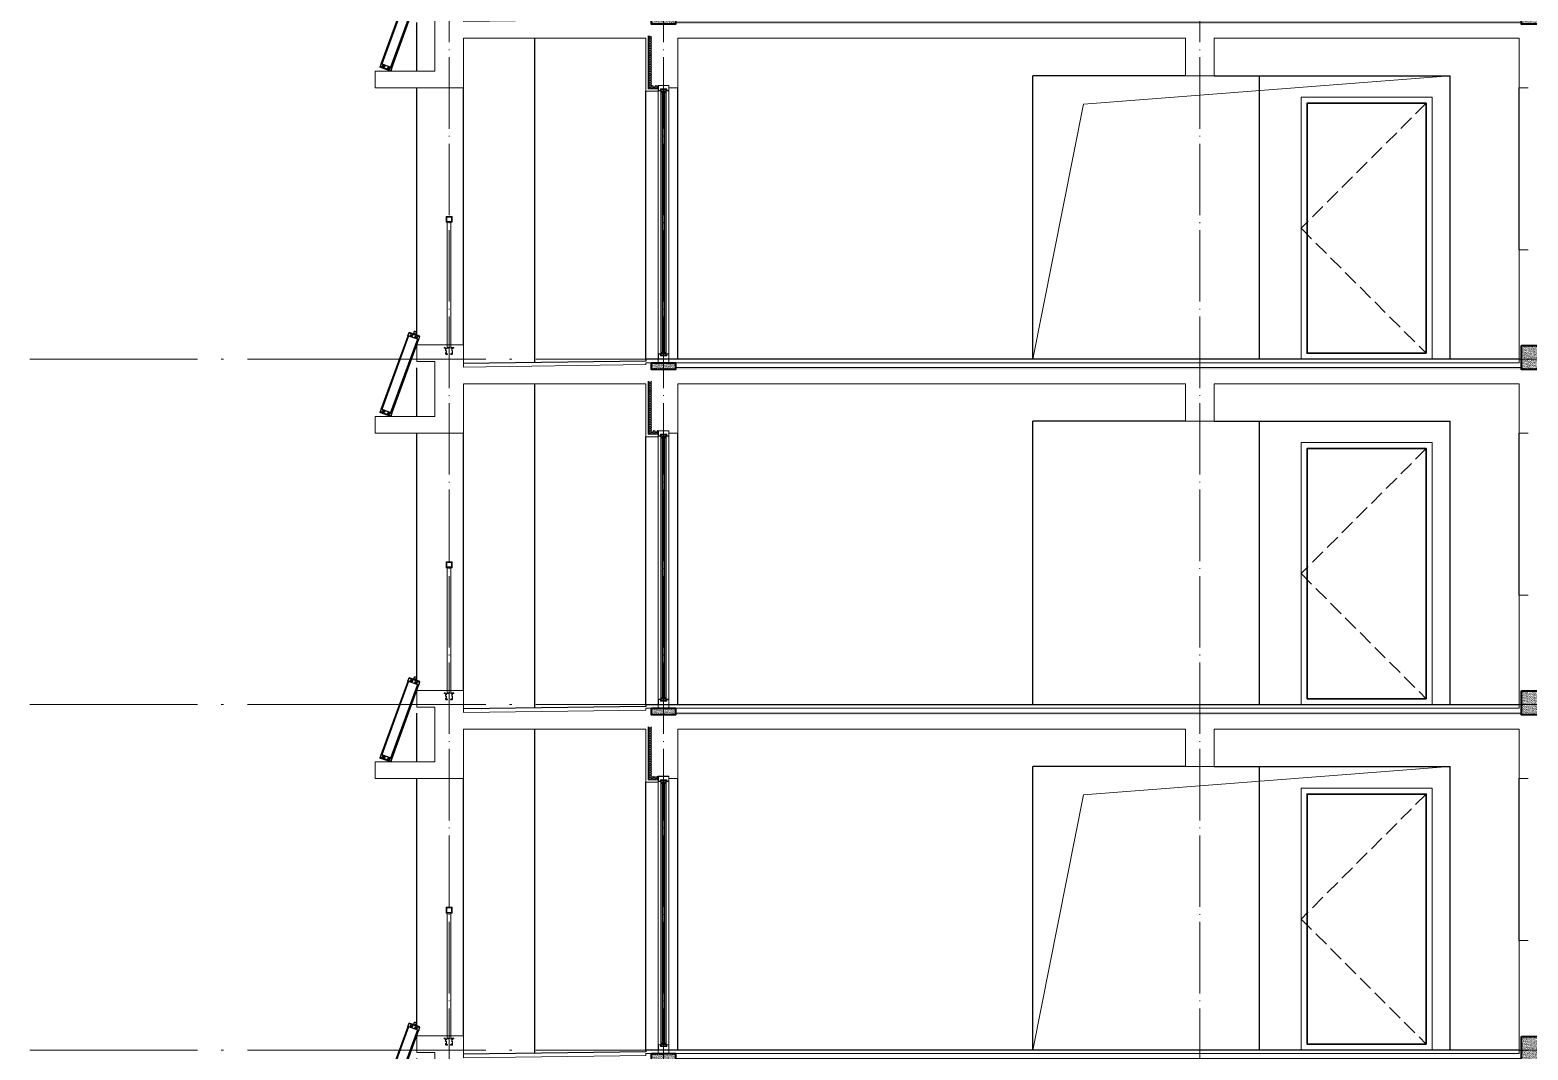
# Model space of a CAD drawing. Extents: x -518115 to 389031, y -231062 to 1628073.
# Drawn here: x 28807 to 41379, y -99476 to -90911 of the extents above; entities that cross this region are included whole.
import ezdxf

# ---------------------------------------------------------------- set-up
doc = ezdxf.new("R2010")
doc.units = 0
doc.header["$LTSCALE"] = 1000
doc.header["$MEASUREMENT"] = 0
for name, pattern in [('#P_--_20B1_001_t3$0$DASH', [0.35, 0.25, -0.1]), ('DASH', [0.35, 0.25, -0.1]), ('DOTE', [2.42, 2, -0.2, 0.02, -0.2])]:
    doc.linetypes.add(name, pattern=pattern)
for name, color, linetype, lineweight in [('DOTE', 19, 'DOTE', 9), ('PUB_HATCH', 8, 'Continuous', 9), ('S_WINDOW', 144, 'Continuous', 15), ('WALL', 9, 'Continuous', 40), ('内粉刷', 37, 'Continuous', 9), ('立面-普通轮廓', 7, 'Continuous', 18), ('立面-栏杆', 105, 'Continuous', 15), ('立面-洞口示意', 152, 'Continuous', 13), ('立面-窗', 129, 'Continuous', 30), ('立面-窗开启线', 250, 'Continuous', 13), ('细细', 250, 'Continuous', 0)]:
    doc.layers.add(name, color=color, linetype=linetype, lineweight=lineweight)
for name, color, linetype in [('实线层', 7, 'Continuous'), ('看线', 251, 'Continuous'), ('立面-看线', 251, 'Continuous')]:
    doc.layers.add(name, color=color, linetype=linetype)
pattern_1 = [(0, (-256764.401, -291910.8335), (16.66875, 9.623705), [11.1125, -22.225]), (120, (-256764.401, -291910.8335), (-16.66874801, 9.62370845), [11.1125, -22.225]), (60, (-256764.401, -291910.8335), (1.99e-06, 19.24741345), [-22.225, 11.1125])]
pattern_2 = [(315, (145053.3697, 680712.4302), (-1.76776695, -1.76776695), []), (315, (145054.5482, 680712.4302), (-1.76776695, -1.76776695), [])]
pattern_3 = [(315, (145053.3697, 678374.192), (-1.76776695, -1.76776695), []), (315, (145054.5482, 678374.192), (-1.76776695, -1.76776695), [])]

# ---------------------------------------------------------------- blocks, each defined once
blk = doc.blocks.new('A$C7DFF5D65')
at = {"layer": '立面-普通轮廓'}
blk.add_lwpolyline([(0, 0), (-1100, 0), (-1100, 2200), (0, 2200)], close=True, dxfattribs=at)
at = {"layer": '立面-窗'}
blk.add_lwpolyline([(-50, 50), (-1050, 50), (-1050, 2150), (-50, 2150)], close=True, dxfattribs=at)
at = {"layer": '立面-窗开启线', "linetype": '#P_--_20B1_001_t3$0$DASH', "ltscale": 0.5}
blk.add_lwpolyline([(-50, 2150), (-1100, 1100), (-50, 50)], dxfattribs=at)
blk = doc.blocks.new('A$C1D9D50FA')
at = {"layer": '立面-栏杆'}
for p, q in [((-15, 0), (-15, 1050)), ((15, 1050), (15, 0))]:
    blk.add_line(p, q, dxfattribs=at)
at = {"layer": '立面-栏杆', "linetype": 'DASH', "ltscale": 0.1}
for p, q in [((40, 0), (-40, 0)), ((-40, 0), (-40, -7)), ((40, -7), (40, 0)), ((-40, -7), (-30, -7)), ((-30, -7), (-30, -51)), ((-22, -7), (22, -7)), ((-22, -51), (-22, -7)), ((-15, -53), (-21, -53)), ((-21, -60), (-15, -60)), ((-13, -57), (-13, -56)), ((13, -56), (13, -57)), ((21, -53), (15, -53)), ((15, -60), (21, -60)), ((22, -7), (22, -51)), ((30, -7), (40, -7)), ((30, -51), (30, -7))]:
    blk.add_line(p, q, dxfattribs=at)
at = {"layer": '立面-栏杆'}
for points in [[(25, 1100), (-25, 1100), (-25, 1050), (25, 1050)], [(19, 1094), (-19, 1094), (-19, 1056), (19, 1056)]]:
    blk.add_lwpolyline(points, close=True, dxfattribs=at)
at = {"layer": '立面-栏杆', "linetype": 'DASH', "ltscale": 0.1}
for centre, major_axis, start_param, end_param in [((-21, -51), (6.36, 6.36), 2.356194, 3.926991), ((-21, -51), (1.27, 1.27), 2.356194, 3.926991), ((-15, -56), (1.91, 1.91), 5.497787, 7.068583), ((-15, -57), (1.91, 1.91), 3.926991, 5.497787), ((15, -56), (1.91, 1.91), 0.785398, 2.356194), ((17, -55), (3.53, 3.53), 2.748894, 3.534292), ((21, -51), (-6.36, 6.36), 2.356194, 3.926991), ((21, -51), (-1.27, 1.27), 2.356194, 3.926991)]:
    blk.add_ellipse(centre, major_axis=major_axis, ratio=1, start_param=start_param, end_param=end_param, dxfattribs=at)
blk = doc.blocks.new('afzdfsregf')
at = {"layer": '细细'}
h = blk.add_hatch(dxfattribs=at)
h.set_pattern_fill('金属', color=256, style=0)
h.set_pattern_definition(pattern_2)
h.paths.add_polyline_path([(221064, 608914), (221044, 608914), (221044, 608927), (220994, 608927), (220994, 608914), (220974, 608914), (220974, 608959), (221064, 608959)])
h.paths.add_polyline_path([(221046, 608929), (221046, 608916), (221062, 608916), (221062, 608957), (220976, 608957), (220976, 608916), (220992, 608916), (220992, 608929)], flags=16)
h = blk.add_hatch(dxfattribs=at)
h.set_pattern_fill('金属', color=256, style=0)
h.set_pattern_definition(pattern_2)
h.paths.add_polyline_path([(220996, 608925), (220996, 608900), (221008, 608900), (221008, 608910), (221029, 608910), (221029, 608900), (221041, 608900), (221041, 608925)])
h.paths.add_polyline_path([(221039, 608923), (221039, 608902), (221031, 608902), (221031, 608912), (221006, 608912), (221006, 608902), (220998, 608902), (220998, 608923)], flags=16)
h = blk.add_hatch(color=256, dxfattribs=at)
edge = h.paths.add_edge_path()
edge.add_line((221023, 608910), (221023, 608898))
edge.add_arc((221019, 608890), 9.44, 61.5175, 118.4825)
edge.add_line((221014, 608898), (221014, 608910))
edge.add_arc((221019, 608919), 9.44, 241.5175, 298.4825)
h = blk.add_hatch(dxfattribs=at)
h.set_pattern_fill('金属', color=256, style=0)
h.set_pattern_definition(pattern_3)
h.paths.add_polyline_path([(221064, 606704), (221044, 606704), (221044, 606690), (220994, 606690), (220994, 606704), (220974, 606704), (220974, 606659), (221064, 606659)])
h.paths.add_polyline_path([(221046, 606688), (221046, 606702), (221062, 606702), (221062, 606661), (220976, 606661), (220976, 606702), (220992, 606702), (220992, 606688)], flags=16)
h = blk.add_hatch(dxfattribs=at)
h.set_pattern_fill('金属', color=256, style=0)
h.set_pattern_definition(pattern_3)
h.paths.add_polyline_path([(220996, 606692), (220996, 606717), (221008, 606717), (221008, 606707), (221029, 606707), (221029, 606717), (221041, 606717), (221041, 606692)])
h.paths.add_polyline_path([(221039, 606694), (221039, 606715), (221031, 606715), (221031, 606705), (221006, 606705), (221006, 606715), (220998, 606715), (220998, 606694)], flags=16)
h = blk.add_hatch(color=256, dxfattribs=at)
edge = h.paths.add_edge_path()
edge.add_line((221023, 606707), (221023, 606719))
edge.add_arc((221019, 606728), 9.44, 241.5175, 298.4825, ccw=False)
edge.add_line((221014, 606719), (221014, 606707))
edge.add_arc((221019, 606699), 9.44, 61.5175, 118.4825, ccw=False)
at = {"layer": 'S_WINDOW'}
for p, q in [((220974, 606704), (220974, 608914)), ((220996, 606717), (220996, 608900)), ((221041, 606717), (221041, 608900)), ((221064, 606704), (221064, 608914))]:
    blk.add_line(p, q, dxfattribs=at)
for points in [[(220974, 608959), (220974, 608914), (220994, 608914), (220994, 608927), (221044, 608927), (221044, 608914), (221064, 608914), (221064, 608959)], [(220976, 608957), (220976, 608916), (220992, 608916), (220992, 608929), (221046, 608929), (221046, 608916), (221062, 608916), (221062, 608957)], [(220996, 608925), (220996, 608900), (221008, 608900), (221008, 608910), (221029, 608910), (221029, 608900), (221041, 608900), (221041, 608925)], [(220998, 608923), (220998, 608902), (221006, 608902), (221006, 608912), (221031, 608912), (221031, 608902), (221039, 608902), (221039, 608923)], [(220974, 606659), (220974, 606704), (220994, 606704), (220994, 606690), (221044, 606690), (221044, 606704), (221064, 606704), (221064, 606659)], [(220976, 606661), (220976, 606702), (220992, 606702), (220992, 606688), (221046, 606688), (221046, 606702), (221062, 606702), (221062, 606661)], [(220996, 606692), (220996, 606717), (221008, 606717), (221008, 606707), (221029, 606707), (221029, 606717), (221041, 606717), (221041, 606692)], [(220998, 606694), (220998, 606715), (221006, 606715), (221006, 606705), (221031, 606705), (221031, 606715), (221039, 606715), (221039, 606694)]]:
    blk.add_lwpolyline(points, close=True, dxfattribs=at)
at = {"layer": '细细'}
for points in [[(221008, 608900), (221008, 606717)], [(221014, 606719), (221014, 608910)], [(221023, 606719), (221023, 608910)], [(221029, 608900), (221029, 606717)]]:
    blk.add_lwpolyline(points, dxfattribs=at)
for points in [[(221023, 608910), (221023, 608898, 0.253805), (221014, 608898), (221014, 608910, 0.253805)], [(221023, 606707), (221023, 606719, -0.253805), (221014, 606719), (221014, 606707, -0.253805)]]:
    blk.add_lwpolyline(points, format="xyb", close=True, dxfattribs=at)
blk = doc.blocks.new('A$C39C008DC')
at = {"layer": '实线层', "color": 5}
for p, q in [((31, 60), (256, 678)), ((257, 678), (32, 60)), ((32, 60), (257, 677)), ((260, 676), (35, 59)), ((260, 676), (36, 59)), ((334, 649), (109, 32)), ((334, 649), (110, 32)), ((118, 29), (343, 646)), ((343, 646), (119, 29)), ((119, 29), (344, 646)), ((255, 678), (265, 706)), ((255, 678), (265, 706)), ((345, 645), (255, 678)), ((353, 669), (263, 702)), ((353, 669), (264, 702)), ((355, 674), (265, 706)), ((355, 674), (265, 706)), ((265, 706), (265, 706)), ((280, 678), (281, 681)), ((282, 676), (280, 678)), ((281, 672), (286, 685)), ((281, 681), (284, 681)), ((285, 676), (282, 676)), ((284, 681), (286, 679)), ((286, 679), (285, 676)), ((304, 696), (297, 695)), ((323, 685), (297, 695)), ((304, 696), (311, 715)), ((304, 696), (319, 690)), ((326, 709), (311, 715)), ((319, 690), (326, 709)), ((319, 690), (323, 685)), ((321, 657), (326, 671)), ((321, 663), (322, 666)), ((323, 661), (321, 663)), ((322, 666), (324, 667)), ((325, 662), (323, 661)), ((324, 667), (326, 664)), ((326, 664), (325, 662)), ((345, 646), (355, 674)), ((345, 645), (355, 673)), ((355, 673), (355, 673)), ((31, 61), (20, 32)), ((30, 61), (20, 33)), ((110, 0), (20, 33)), ((20, 33), (20, 33)), ((110, 0), (20, 32)), ((112, 5), (22, 38)), ((111, 5), (22, 37)), ((120, 28), (30, 61)), ((120, 28), (32, 60)), ((54, 49), (49, 35)), ((50, 45), (49, 42)), ((49, 42), (51, 40)), ((53, 45), (50, 45)), ((51, 40), (53, 40)), ((54, 43), (53, 45)), ((53, 40), (54, 43)), ((93, 29), (92, 26)), ((92, 26), (94, 24)), ((98, 33), (93, 20)), ((96, 29), (93, 29)), ((94, 24), (97, 24)), ((98, 27), (96, 29)), ((97, 24), (98, 27)), ((120, 28), (110, 0)), ((120, 28), (110, 0)), ((110, 0), (110, 0))]:
    blk.add_line(p, q, dxfattribs=at)
for points in [[(263, 702), (263, 702), (263, 702), (264, 702), (264, 702)], [(353, 669), (353, 669), (353, 669), (353, 669), (353, 669)], [(22, 38), (22, 37), (22, 37), (22, 37), (22, 37)], [(112, 5), (112, 5), (112, 5), (111, 5), (111, 5)]]:
    blk.add_lwpolyline(points, dxfattribs=at)
for centre, radius in [((283, 679), 10), ((283, 679), 9.5), ((323, 664), 10), ((323, 664), 9.5), ((52, 42), 9.5), ((52, 42), 10), ((95, 26), 10), ((95, 26), 9.5)]:
    blk.add_circle(centre, radius, dxfattribs=at)
for centre, start, end in [((265, 706), 70, 160), ((355, 673), 340, 70), ((20, 33), 160, 250), ((110, 0), 250, 340)]:
    blk.add_arc(centre, 0.5, start, end, dxfattribs=at)
blk = doc.blocks.new('GDFGDGRGDGD')
at = {"layer": '立面-看线'}
h = blk.add_hatch(dxfattribs=at)
h.set_pattern_fill('碎沙', color=256, scale=4)
h.set_pattern_definition([(37.5, (-249464.4014, -291910.8335), (-0.32000626, 9.78826475), [0, -7.7216, 0, -8.636, 0, -8.255]), (7.5, (-249464.401, -291910.833), (8.99046566, 14.33650201), [0, -4.1656, 0, -6.9596, 0, -2.667]), (327.5, (-249470.65, -291910.8335), (15.819847405, 0.02874369), [0, -2.54, 0, -9.144, 0, -11.938]), (317.5, (-249470.65, -291910.833), (15.27112905, 4.45858647), [0, -1.27, 0, -5.9944, 0, -6.858])])
h.paths.add_polyline_path([(551589, 93451), (551789, 93451), (551789, 93651), (551589, 93651)])
h = blk.add_hatch(dxfattribs=at)
h.set_pattern_fill('碎沙', color=256, scale=4)
h.set_pattern_definition([(37.5, (-256764.4014, -291910.8335), (-0.32000626, 9.78826475), [0, -7.7216, 0, -8.636, 0, -8.255]), (7.5, (-256764.401, -291910.833), (8.99046566, 14.33650201), [0, -4.1656, 0, -6.9596, 0, -2.667]), (327.5, (-256770.65, -291910.8335), (15.819847405, 0.02874369), [0, -2.54, 0, -9.144, 0, -11.938]), (317.5, (-256770.65, -291910.833), (15.27112905, 4.45858647), [0, -1.27, 0, -5.9944, 0, -6.858])])
h.paths.add_polyline_path([(544289, 93451), (544489, 93451), (544489, 93506), (544289, 93506)])
h = blk.add_hatch(dxfattribs=at)
h.set_pattern_fill('HONEY', color=256, scale=7)
h.set_pattern_definition(pattern_1)
h.paths.add_polyline_path([(551589, 93466), (544489, 93466), (544489, 93451), (551589, 93451)])
h = blk.add_hatch(dxfattribs=at)
h.set_pattern_fill('HONEY', color=256, scale=7)
h.set_pattern_definition(pattern_1)
h.paths.add_polyline_path([(544259, 93351), (544289, 93351), (544289, 92936), (544344, 92936), (544344, 92906), (544259, 92906)])
at = {"layer": 'PUB_HATCH', "color": 215, "true_color": 0xa953a0}
blk.add_line((544489, 93466), (551589, 93466), dxfattribs=at)
blk.add_lwpolyline([(544259, 93351), (544259, 92906), (544344, 92906)], dxfattribs=at)
at = {"layer": 'S_WINDOW'}
blk.add_lwpolyline([(544344, 93536), (544434, 93536), (544434, 93506), (544344, 93506)], close=True, dxfattribs=at)
at = {"layer": 'WALL', "color": 7}
for points in [[(551589, 93651), (551789, 93651), (551789, 93451), (551589, 93451)], [(544289, 93506), (544489, 93506), (544489, 93451), (544289, 93451)]]:
    blk.add_lwpolyline(points, close=True, dxfattribs=at)
at = {"layer": '内粉刷'}
for points in [[(551569, 93506), (551569, 94456), (551644, 94456)], [(542709, 93471), (542709, 93656), (542319, 93656), (542319, 93516), (542469, 93516), (542469, 93056), (541969, 93056), (541969, 92916), (542709, 92916), (542709, 93331), (544239, 93331), (544239, 92886), (544344, 92886)], [(551569, 93506), (544239, 93506), (544239, 93491), (542709, 93471)], [(544434, 92916), (544509, 92916), (544509, 93331), (548769, 93331)], [(548769, 93331), (548769, 93016), (549009, 93016), (549009, 93331)], [(549009, 93331), (551569, 93331), (551569, 92916), (551644, 92916)]]:
    blk.add_lwpolyline(points, dxfattribs=at)
at = {"layer": '看线', "color": 252, "true_color": 0x939598}
for p, q in [((543309, 93509), (543309, 96231)), ((542319, 93739), (542319, 95816)), ((548769, 95916), (547489, 95916)), ((549009, 95916), (550989, 95916)), ((542319, 93056), (542319, 93464))]:
    blk.add_line(p, q, dxfattribs=at)
at = {"layer": '看线'}
for p, q in [((542709, 93656), (542709, 95816)), ((544509, 93536), (544509, 95816)), ((551569, 94456), (551569, 95816)), ((544239, 93536), (544239, 95786))]:
    blk.add_line(p, q, dxfattribs=at)
at = {"layer": '看线', "color": 252, "true_color": 0x939598}
for points in [[(547489, 93536), (547489, 95916)], [(550989, 93536), (550989, 95916)]]:
    blk.add_lwpolyline(points, dxfattribs=at)
at = {"layer": '看线'}
blk.add_lwpolyline([(549389, 93536), (549389, 95916)], dxfattribs=at)
at = {"layer": '看线', "color": 32}
blk.add_lwpolyline([(551569, 93536), (544239, 93536), (544239, 93521), (542709, 93501)], dxfattribs=at)
for name, p in [('afzdfsregf', (323370, -513123)), ('A$C7DFF5D65', (550839, 93536)), ('A$C1D9D50FA', (542589, 93636)), ('A$C39C008DC', (541989, 93056))]:
    blk.add_blockref(name, p)

msp = doc.modelspace()

# ---------------------------------------------------------------- linework, layer by layer
at = {"layer": 'DOTE', "linetype": 'DOTE', "ltscale": 0.3}
for p, q in [((32324, -80976.4), (32324, -113795.2)), ((34124, -80976.4), (34124, -113795.2)), ((38624, -80976.4), (38624, -113795.2))]:
    msp.add_line(p, q, dxfattribs=at)
at = {"layer": 'DOTE', "linetype": 'DOTE'}
for p, q in [((51991.3, -93676.4), (28806.6, -93676.4)), ((51991.3, -96576.4), (28806.6, -96576.4)), ((51991.3, -99476.4), (28806.6, -99476.4))]:
    msp.add_line(p, q, dxfattribs=at)
at = {"layer": '立面-洞口示意'}
for points in [[(37224, -93676.4), (37648.3, -91534), (40724, -91296.4)], [(37224, -99476.4), (37648.3, -97334), (40724, -97096.4)]]:
    msp.add_lwpolyline(points, dxfattribs=at)

# ---------------------------------------------------------------- block references
for p in [(-510264.9, -184312.6), (-510264.9, -187212.6), (-510264.9, -190112.6), (-510264.9, -193012.6)]:
    msp.add_blockref('GDFGDGRGDGD', p)

doc.saveas('drawing.dxf')
